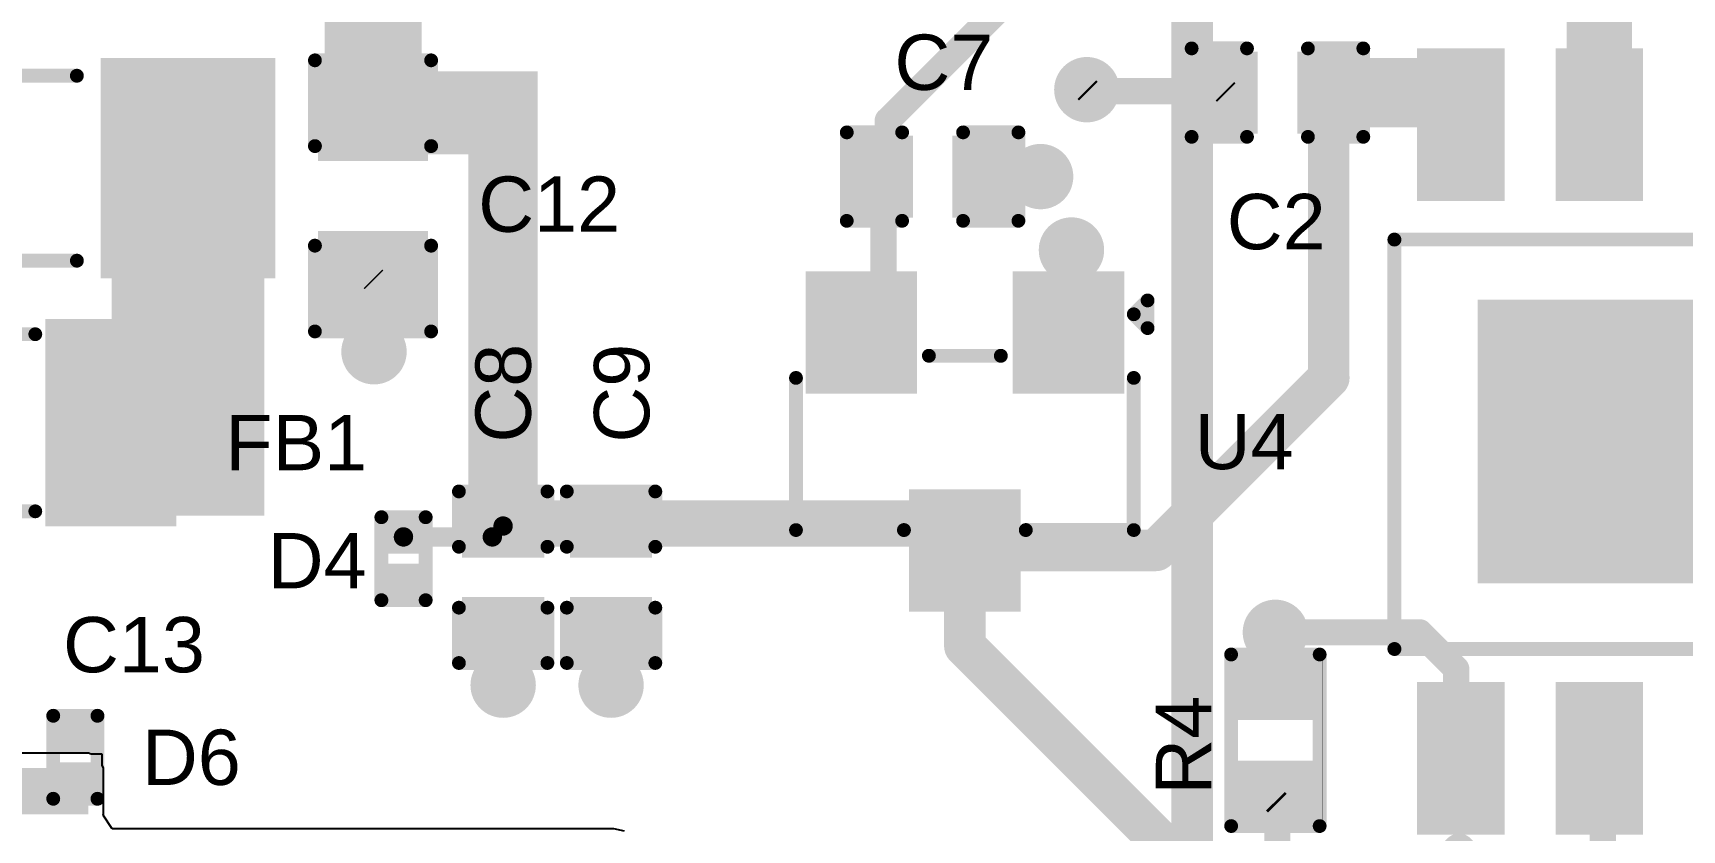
# Model space of a CAD drawing. Header units: inches. Extents: x -3 to 103, y 0 to 40.
# Drawn here: x 14.43 to 29.56, y 20.64 to 27.96 of the extents above; entities that cross this region are included whole.
import ezdxf

# ---------------------------------------------------------------- set-up
doc = ezdxf.new("R2010")
doc.units = ezdxf.units.IN
for name, color, linetype in [('Bottom Layer', 5, 'Continuous'), ('Bottom Solder', 6, 'Continuous'), ('Top Layer', 1, 'Continuous'), ('Top Overlay', 2, 'Continuous'), ('Top Paste', 8, 'Continuous'), ('Top Solder', 216, 'Continuous'), ('Via Holes', 16, 'Continuous')]:
    doc.layers.add(name, color=color, linetype=linetype)
doc.styles.add('Arial', font='', dxfattribs={"height": 0.2})
doc.styles.get('Arial').set_extended_font_data('Arial')

# ---------------------------------------------------------------- blocks, each defined once
blk = doc.blocks.new('SOT_23_21')
at = {"layer": 'Top Layer'}
for points in [[(-0.41, 1.46), (0.41, 1.46), (0.41, 0.54), (-0.41, 0.54)], [(-1.36, -0.54), (-0.54, -0.54), (-0.54, -1.46), (-1.36, -1.46)], [(0.54, -0.54), (1.36, -0.54), (1.36, -1.46), (0.54, -1.46)]]:
    blk.add_hatch(color=1, dxfattribs=at).paths.add_polyline_path(points)
at = {"layer": 'Top Paste'}
for points in [[(-0.41, 1.46), (0.41, 1.46), (0.41, 0.54), (-0.41, 0.54)], [(-1.36, -0.54), (-0.54, -0.54), (-0.54, -1.46), (-1.36, -1.46)], [(0.54, -0.54), (1.36, -0.54), (1.36, -1.46), (0.54, -1.46)]]:
    blk.add_hatch(color=8, dxfattribs=at).paths.add_polyline_path(points)
at = {"layer": 'Top Solder'}
for points in [[(-0.512, 1.562), (0.512, 1.562), (0.512, 0.438), (-0.512, 0.438)], [(-1.462, -0.438), (-0.438, -0.438), (-0.438, -1.562), (-1.462, -1.562)], [(0.438, -0.438), (1.462, -0.438), (1.462, -1.562), (0.438, -1.562)]]:
    blk.add_hatch(color=216, dxfattribs=at).paths.add_polyline_path(points)
at = {"layer": 'Top Overlay', "const_width": 0.127}
for points in [[(-0.559, 0.813), (-1.549, 0.813)], [(-1.549, 0.813), (-1.549, -0.584)], [(1.549, 0.813), (0.559, 0.813)], [(1.549, 0.813), (1.549, -0.584)], [(0.33, -0.787), (-0.33, -0.787)], [(-1.676, -1.041), (-1.676, -1.295)], [(-1.549, -1.168), (-1.676, -1.041)], [(-1.549, -1.168), (-1.676, -1.295)]]:
    blk.add_lwpolyline(points, dxfattribs=at)
at = {"layer": 'Top Overlay', "const_width": 0.0635}
for points in [[(-1.581, 0.813, 1), (-1.518, 0.813, 1)], [(-1.581, 0.813, 1), (-1.518, 0.813, 1)], [(-0.591, 0.813, 1), (-0.527, 0.813, 1)], [(0.527, 0.813, 1), (0.591, 0.813, 1)], [(1.518, 0.813, 1), (1.581, 0.813, 1)], [(1.518, 0.813, 1), (1.581, 0.813, 1)], [(-1.581, -0.584, 1), (-1.518, -0.584, 1)], [(1.518, -0.584, 1), (1.581, -0.584, 1)], [(-0.362, -0.787, 1), (-0.298, -0.787, 1)], [(0.298, -0.787, 1), (0.362, -0.787, 1)], [(-1.708, -1.041, 1), (-1.645, -1.041, 1)], [(-1.708, -1.041, 1), (-1.645, -1.041, 1)], [(-1.581, -1.168, 1), (-1.518, -1.168, 1)], [(-1.581, -1.168, 1), (-1.518, -1.168, 1)], [(-1.708, -1.295, 1), (-1.645, -1.295, 1)], [(-1.708, -1.295, 1), (-1.645, -1.295, 1)]]:
    blk.add_lwpolyline(points, format="xyb", close=True, dxfattribs=at)
blk = doc.blocks.new('ESOP_8_23')
at = {"layer": 'Top Layer'}
for points in [[(-3.509, 2.205), (-2.309, 2.205), (-2.309, 1.605), (-3.509, 1.605)], [(2.309, 2.205), (3.509, 2.205), (3.509, 1.605), (2.309, 1.605)], [(-1.2, 1.65), (1.2, 1.65), (1.2, -1.65), (-1.2, -1.65)], [(-3.509, 0.935), (-2.309, 0.935), (-2.309, 0.335), (-3.509, 0.335)], [(2.309, 0.935), (3.509, 0.935), (3.509, 0.335), (2.309, 0.335)], [(-3.509, -0.335), (-2.309, -0.335), (-2.309, -0.935), (-3.509, -0.935)], [(2.309, -0.335), (3.509, -0.335), (3.509, -0.935), (2.309, -0.935)], [(-3.509, -1.605), (-2.309, -1.605), (-2.309, -2.205), (-3.509, -2.205)], [(2.309, -1.605), (3.509, -1.605), (3.509, -2.205), (2.309, -2.205)]]:
    blk.add_hatch(color=1, dxfattribs=at).paths.add_polyline_path(points)
at = {"layer": 'Top Paste'}
for points in [[(-3.509, 2.205), (-2.309, 2.205), (-2.309, 1.605), (-3.509, 1.605)], [(2.309, 2.205), (3.509, 2.205), (3.509, 1.605), (2.309, 1.605)], [(-1.2, 1.65), (1.2, 1.65), (1.2, -1.65), (-1.2, -1.65)], [(-3.509, 0.935), (-2.309, 0.935), (-2.309, 0.335), (-3.509, 0.335)], [(2.309, 0.935), (3.509, 0.935), (3.509, 0.335), (2.309, 0.335)], [(-3.509, -0.335), (-2.309, -0.335), (-2.309, -0.935), (-3.509, -0.935)], [(2.309, -0.335), (3.509, -0.335), (3.509, -0.935), (2.309, -0.935)], [(-3.509, -1.605), (-2.309, -1.605), (-2.309, -2.205), (-3.509, -2.205)], [(2.309, -1.605), (3.509, -1.605), (3.509, -2.205), (2.309, -2.205)]]:
    blk.add_hatch(color=8, dxfattribs=at).paths.add_polyline_path(points)
at = {"layer": 'Top Solder'}
for points in [[(-3.61, 2.307), (-2.207, 2.307), (-2.207, 1.503), (-3.61, 1.503)], [(2.207, 2.307), (3.61, 2.307), (3.61, 1.503), (2.207, 1.503)], [(-1.302, 1.752), (1.302, 1.752), (1.302, -1.752), (-1.302, -1.752)], [(-3.61, 1.037), (-2.207, 1.037), (-2.207, 0.233), (-3.61, 0.233)], [(2.207, 1.037), (3.61, 1.037), (3.61, 0.233), (2.207, 0.233)], [(-3.61, -0.233), (-2.207, -0.233), (-2.207, -1.037), (-3.61, -1.037)], [(2.207, -0.233), (3.61, -0.233), (3.61, -1.037), (2.207, -1.037)], [(-3.61, -1.503), (-2.207, -1.503), (-2.207, -2.307), (-3.61, -2.307)], [(2.207, -1.503), (3.61, -1.503), (3.61, -2.307), (2.207, -2.307)]]:
    blk.add_hatch(color=216, dxfattribs=at).paths.add_polyline_path(points)
at = {"layer": 'Top Overlay'}
for points, const_width in [([(-1.905, 2.515), (-1.905, -2.515)], 0.127), ([(-1.905, 2.515), (1.854, 2.515)], 0.127), ([(1.854, 2.515), (1.854, -2.515)], 0.127), ([(-3.877, 2.049), (-3.877, 1.795)], 0.3), ([(-3.877, 2.049), (-3.75, 1.922)], 0.3), ([(-3.75, 1.922), (-3.877, 1.795)], 0.3), ([(-1.905, -2.515), (1.854, -2.515)], 0.127)]:
    blk.add_lwpolyline(points, dxfattribs=dict(at, const_width=const_width))
for points, const_width in [([(-1.937, 2.515, 1), (-1.873, 2.515, 1)], 0.0635), ([(-1.937, 2.515, 1), (-1.873, 2.515, 1)], 0.0635), ([(1.822, 2.515, 1), (1.886, 2.515, 1)], 0.0635), ([(1.822, 2.515, 1), (1.886, 2.515, 1)], 0.0635), ([(-3.952, 2.049, 1), (-3.802, 2.049, 1)], 0.15), ([(-3.952, 2.049, 1), (-3.802, 2.049, 1)], 0.15), ([(-3.825, 1.922, 1), (-3.675, 1.922, 1)], 0.15), ([(-3.825, 1.922, 1), (-3.675, 1.922, 1)], 0.15), ([(-3.952, 1.795, 1), (-3.802, 1.795, 1)], 0.15), ([(-3.952, 1.795, 1), (-3.802, 1.795, 1)], 0.15), ([(-1.937, -2.515, 1), (-1.873, -2.515, 1)], 0.0635), ([(-1.937, -2.515, 1), (-1.873, -2.515, 1)], 0.0635), ([(1.822, -2.515, 1), (1.886, -2.515, 1)], 0.0635), ([(1.822, -2.515, 1), (1.886, -2.515, 1)], 0.0635)]:
    blk.add_lwpolyline(points, format="xyb", close=True, dxfattribs=dict(at, const_width=const_width))
blk = doc.blocks.new('R___0402_72')
at = {"layer": 'Top Layer'}
for points in [[(-0.699, -0.318), (-0.699, 0.318), (-0.241, 0.318), (-0.241, -0.318)], [(0.241, -0.318), (0.241, 0.318), (0.699, 0.318), (0.699, -0.318)]]:
    blk.add_hatch(color=1, dxfattribs=at).paths.add_polyline_path(points)
at = {"layer": 'Top Paste'}
for points in [[(-0.699, -0.318), (-0.699, 0.318), (-0.241, 0.318), (-0.241, -0.318)], [(0.241, -0.318), (0.241, 0.318), (0.699, 0.318), (0.699, -0.318)]]:
    blk.add_hatch(color=8, dxfattribs=at).paths.add_polyline_path(points)
at = {"layer": 'Top Solder'}
for points in [[(-0.754, -0.373), (-0.754, 0.373), (-0.186, 0.373), (-0.186, -0.373)], [(0.186, -0.373), (0.186, 0.373), (0.754, 0.373), (0.754, -0.373)]]:
    blk.add_hatch(color=216, dxfattribs=at).paths.add_polyline_path(points)
at = {"layer": 'Top Overlay'}
for points, const_width in [([(-0.787, 0.406), (0.787, 0.406)], 0.127), ([(-0.787, 0.406), (-0.787, -0.406)], 0.127), ([(0.787, 0.406), (0.787, -0.406)], 0.127), ([(-0.787, -0.406), (0.787, -0.406)], 0.127), ([(-0.813, -0.432), (0.813, -0.432)], 0.00323)]:
    blk.add_lwpolyline(points, dxfattribs=dict(at, const_width=const_width))
for points, const_width in [([(-0.819, 0.406, 1), (-0.756, 0.406, 1)], 0.0635), ([(-0.819, 0.406, 1), (-0.756, 0.406, 1)], 0.0635), ([(0.756, 0.406, 1), (0.819, 0.406, 1)], 0.0635), ([(0.756, 0.406, 1), (0.819, 0.406, 1)], 0.0635), ([(-0.819, -0.406, 1), (-0.756, -0.406, 1)], 0.0635), ([(-0.819, -0.406, 1), (-0.756, -0.406, 1)], 0.0635), ([(-0.814, -0.432, 1), (-0.812, -0.432, 1)], 0.00161), ([(0.756, -0.406, 1), (0.819, -0.406, 1)], 0.0635), ([(0.756, -0.406, 1), (0.819, -0.406, 1)], 0.0635), ([(0.812, -0.432, 1), (0.814, -0.432, 1)], 0.00161)]:
    blk.add_lwpolyline(points, format="xyb", close=True, dxfattribs=dict(at, const_width=const_width))
blk = doc.blocks.new('IND_1206_83')
at = {"layer": 'Top Layer'}
for points in [[(-2.06, 0.91), (-0.66, 0.91), (-0.66, -0.91), (-2.06, -0.91)], [(0.66, 0.91), (2.06, 0.91), (2.06, -0.91), (0.66, -0.91)]]:
    blk.add_hatch(color=1, dxfattribs=at).paths.add_polyline_path(points)
at = {"layer": 'Top Paste'}
for points in [[(-2.06, 0.91), (-0.66, 0.91), (-0.66, -0.91), (-2.06, -0.91)], [(0.66, 0.91), (2.06, 0.91), (2.06, -0.91), (0.66, -0.91)]]:
    blk.add_hatch(color=8, dxfattribs=at).paths.add_polyline_path(points)
at = {"layer": 'Top Solder'}
for points in [[(-2.162, 1.012), (-0.558, 1.012), (-0.558, -1.012), (-2.162, -1.012)], [(0.558, 1.012), (2.162, 1.012), (2.162, -1.012), (0.558, -1.012)]]:
    blk.add_hatch(color=216, dxfattribs=at).paths.add_polyline_path(points)
at = {"layer": 'Top Overlay', "const_width": 0.127}
for points in [[(0.34, 0.849), (-0.34, 0.849)], [(0.34, -0.849), (-0.34, -0.849)]]:
    blk.add_lwpolyline(points, dxfattribs=at)
at = {"layer": 'Top Overlay', "const_width": 0.0635}
for points in [[(-0.372, 0.849, 1), (-0.308, 0.849, 1)], [(0.308, 0.849, 1), (0.372, 0.849, 1)], [(-0.372, -0.849, 1), (-0.308, -0.849, 1)], [(0.308, -0.849, 1), (0.372, -0.849, 1)]]:
    blk.add_lwpolyline(points, format="xyb", close=True, dxfattribs=at)
blk = doc.blocks.new('F____0805_84')
at = {"layer": 'Top Layer'}
for points in [[(-0.6, -0.85), (-1.6, -0.85), (-1.6, 0.85), (-0.6, 0.85)], [(1.6, -0.85), (0.6, -0.85), (0.6, 0.85), (1.6, 0.85)]]:
    blk.add_hatch(color=1, dxfattribs=at).paths.add_polyline_path(points)
at = {"layer": 'Top Paste'}
for points in [[(-0.6, -0.85), (-1.6, -0.85), (-1.6, 0.85), (-0.6, 0.85)], [(1.6, -0.85), (0.6, -0.85), (0.6, 0.85), (1.6, 0.85)]]:
    blk.add_hatch(color=8, dxfattribs=at).paths.add_polyline_path(points)
at = {"layer": 'Top Solder'}
for points in [[(-0.498, -0.952), (-1.702, -0.952), (-1.702, 0.952), (-0.498, 0.952)], [(1.702, -0.952), (0.498, -0.952), (0.498, 0.952), (1.702, 0.952)]]:
    blk.add_hatch(color=216, dxfattribs=at).paths.add_polyline_path(points)
at = {"layer": 'Top Overlay', "const_width": 0.127}
for points in [[(-0.406, 0.813), (0.406, 0.813)], [(-0.406, -0.813), (0.406, -0.813)]]:
    blk.add_lwpolyline(points, dxfattribs=at)
at = {"layer": 'Top Overlay', "const_width": 0.0635}
for points in [[(-0.438, 0.813, 1), (-0.375, 0.813, 1)], [(0.375, 0.813, 1), (0.438, 0.813, 1)], [(-0.438, -0.813, 1), (-0.375, -0.813, 1)], [(0.375, -0.813, 1), (0.438, -0.813, 1)]]:
    blk.add_lwpolyline(points, format="xyb", close=True, dxfattribs=at)
blk = doc.blocks.new('DSN0603_2_90')
at = {"layer": 'Top Layer'}
for points in [[(-0.3, 0.12), (-0.1, 0.12), (-0.1, -0.12), (-0.3, -0.12)], [(0.1, 0.12), (0.3, 0.12), (0.3, -0.12), (0.1, -0.12)]]:
    blk.add_hatch(color=1, dxfattribs=at).paths.add_polyline_path(points)
at = {"layer": 'Top Paste'}
for points in [[(-0.3, 0.12), (-0.1, 0.12), (-0.1, -0.12), (-0.3, -0.12)], [(0.1, 0.12), (0.3, 0.12), (0.3, -0.12), (0.1, -0.12)]]:
    blk.add_hatch(color=8, dxfattribs=at).paths.add_polyline_path(points)
at = {"layer": 'Top Solder'}
for points in [[(-0.355, 0.175), (-0.045, 0.175), (-0.045, -0.175), (-0.355, -0.175)], [(0.045, 0.175), (0.355, 0.175), (0.355, -0.175), (0.045, -0.175)]]:
    blk.add_hatch(color=216, dxfattribs=at).paths.add_polyline_path(points)
at = {"layer": 'Top Overlay', "const_width": 0.127}
for points in [[(0.381, 0.203), (-0.381, 0.203)], [(-0.381, -0.203), (-0.381, 0.203)], [(0.381, -0.203), (0.381, 0.203)], [(0.381, -0.203), (-0.381, -0.203)]]:
    blk.add_lwpolyline(points, dxfattribs=at)
at = {"layer": 'Top Overlay', "const_width": 0.0635}
for points in [[(-0.413, 0.203, 1), (-0.349, 0.203, 1)], [(-0.413, 0.203, 1), (-0.349, 0.203, 1)], [(0.349, 0.203, 1), (0.413, 0.203, 1)], [(0.349, 0.203, 1), (0.413, 0.203, 1)], [(-0.413, -0.203, 1), (-0.349, -0.203, 1)], [(-0.413, -0.203, 1), (-0.349, -0.203, 1)], [(0.349, -0.203, 1), (0.413, -0.203, 1)], [(0.349, -0.203, 1), (0.413, -0.203, 1)]]:
    blk.add_lwpolyline(points, format="xyb", close=True, dxfattribs=at)
blk = doc.blocks.new('DSN0603_2_92')
at = {"layer": 'Top Layer'}
for points in [[(-0.3, 0.12), (-0.1, 0.12), (-0.1, -0.12), (-0.3, -0.12)], [(0.1, 0.12), (0.3, 0.12), (0.3, -0.12), (0.1, -0.12)]]:
    blk.add_hatch(color=1, dxfattribs=at).paths.add_polyline_path(points)
at = {"layer": 'Top Paste'}
for points in [[(-0.3, 0.12), (-0.1, 0.12), (-0.1, -0.12), (-0.3, -0.12)], [(0.1, 0.12), (0.3, 0.12), (0.3, -0.12), (0.1, -0.12)]]:
    blk.add_hatch(color=8, dxfattribs=at).paths.add_polyline_path(points)
at = {"layer": 'Top Solder'}
for points in [[(-0.355, 0.175), (-0.045, 0.175), (-0.045, -0.175), (-0.355, -0.175)], [(0.045, 0.175), (0.355, 0.175), (0.355, -0.175), (0.045, -0.175)]]:
    blk.add_hatch(color=216, dxfattribs=at).paths.add_polyline_path(points)
at = {"layer": 'Top Overlay', "const_width": 0.127}
for points in [[(-0.381, 0.203), (-0.381, -0.203)], [(-0.381, 0.203), (0.381, 0.203)], [(0.381, 0.203), (0.381, -0.203)], [(-0.381, -0.203), (0.381, -0.203)]]:
    blk.add_lwpolyline(points, dxfattribs=at)
at = {"layer": 'Top Overlay', "const_width": 0.0635}
for points in [[(-0.413, 0.203, 1), (-0.349, 0.203, 1)], [(-0.413, 0.203, 1), (-0.349, 0.203, 1)], [(0.349, 0.203, 1), (0.413, 0.203, 1)], [(0.349, 0.203, 1), (0.413, 0.203, 1)], [(-0.413, -0.203, 1), (-0.349, -0.203, 1)], [(-0.413, -0.203, 1), (-0.349, -0.203, 1)], [(0.349, -0.203, 1), (0.413, -0.203, 1)], [(0.349, -0.203, 1), (0.413, -0.203, 1)]]:
    blk.add_lwpolyline(points, format="xyb", close=True, dxfattribs=at)
blk = doc.blocks.new('C___0603_123')
at = {"layer": 'Top Layer'}
for points in [[(-0.381, 0.445), (-0.381, -0.445), (-1.143, -0.445), (-1.143, 0.445)], [(1.143, 0.445), (1.143, -0.445), (0.381, -0.445), (0.381, 0.445)]]:
    blk.add_hatch(color=1, dxfattribs=at).paths.add_polyline_path(points)
at = {"layer": 'Top Paste'}
for points in [[(-0.381, 0.445), (-0.381, -0.445), (-1.143, -0.445), (-1.143, 0.445)], [(1.143, 0.445), (1.143, -0.445), (0.381, -0.445), (0.381, 0.445)]]:
    blk.add_hatch(color=8, dxfattribs=at).paths.add_polyline_path(points)
at = {"layer": 'Top Solder'}
for points in [[(-0.321, 0.504), (-0.321, -0.504), (-1.203, -0.504), (-1.203, 0.504)], [(1.203, 0.504), (1.203, -0.504), (0.321, -0.504), (0.321, 0.504)]]:
    blk.add_hatch(color=216, dxfattribs=at).paths.add_polyline_path(points)
at = {"layer": 'Top Overlay', "const_width": 0.127}
for points in [[(-1.245, 0.533), (-1.245, -0.533)], [(-1.245, 0.533), (-0.457, 0.533)], [(0.457, 0.533), (1.245, 0.533)], [(1.245, 0.533), (1.245, -0.533)], [(-1.245, -0.533), (-0.457, -0.533)], [(0.457, -0.533), (1.245, -0.533)]]:
    blk.add_lwpolyline(points, dxfattribs=at)
at = {"layer": 'Top Overlay', "const_width": 0.0635}
for points in [[(-1.276, 0.533, 1), (-1.213, 0.533, 1)], [(-1.276, 0.533, 1), (-1.213, 0.533, 1)], [(-0.489, 0.533, 1), (-0.425, 0.533, 1)], [(0.425, 0.533, 1), (0.489, 0.533, 1)], [(1.213, 0.533, 1), (1.276, 0.533, 1)], [(1.213, 0.533, 1), (1.276, 0.533, 1)], [(-1.276, -0.533, 1), (-1.213, -0.533, 1)], [(-1.276, -0.533, 1), (-1.213, -0.533, 1)], [(-0.489, -0.533, 1), (-0.425, -0.533, 1)], [(0.425, -0.533, 1), (0.489, -0.533, 1)], [(1.213, -0.533, 1), (1.276, -0.533, 1)], [(1.213, -0.533, 1), (1.276, -0.533, 1)]]:
    blk.add_lwpolyline(points, format="xyb", close=True, dxfattribs=at)
blk = doc.blocks.new('____0402_126')
at = {"layer": 'Top Layer'}
for points in [[(-0.699, -0.318), (-0.699, 0.317), (-0.241, 0.317), (-0.241, -0.318)], [(0.241, -0.318), (0.241, 0.317), (0.699, 0.317), (0.699, -0.318)]]:
    blk.add_hatch(color=1, dxfattribs=at).paths.add_polyline_path(points)
at = {"layer": 'Top Paste'}
for points in [[(-0.699, -0.318), (-0.699, 0.317), (-0.241, 0.317), (-0.241, -0.318)], [(0.241, -0.318), (0.241, 0.317), (0.699, 0.317), (0.699, -0.318)]]:
    blk.add_hatch(color=8, dxfattribs=at).paths.add_polyline_path(points)
at = {"layer": 'Top Solder'}
for points in [[(-0.758, -0.377), (-0.758, 0.377), (-0.181, 0.377), (-0.181, -0.377)], [(0.181, -0.377), (0.181, 0.377), (0.758, 0.377), (0.758, -0.377)]]:
    blk.add_hatch(color=216, dxfattribs=at).paths.add_polyline_path(points)
at = {"layer": 'Top Overlay', "const_width": 0.127}
for points in [[(-0.279, 0.406), (-0.787, 0.406)], [(-0.787, -0.406), (-0.787, 0.406)], [(0.787, 0.406), (0.279, 0.406)], [(0.787, -0.406), (0.787, 0.406)], [(-0.279, -0.406), (-0.787, -0.406)], [(0.787, -0.406), (0.279, -0.406)]]:
    blk.add_lwpolyline(points, dxfattribs=at)
at = {"layer": 'Top Overlay', "const_width": 0.0635}
for points in [[(-0.819, 0.406, 1), (-0.756, 0.406, 1)], [(-0.819, 0.406, 1), (-0.756, 0.406, 1)], [(-0.311, 0.406, 1), (-0.248, 0.406, 1)], [(0.248, 0.406, 1), (0.311, 0.406, 1)], [(0.756, 0.406, 1), (0.819, 0.406, 1)], [(0.756, 0.406, 1), (0.819, 0.406, 1)], [(-0.819, -0.406, 1), (-0.756, -0.406, 1)], [(-0.819, -0.406, 1), (-0.756, -0.406, 1)], [(-0.311, -0.406, 1), (-0.248, -0.406, 1)], [(0.248, -0.406, 1), (0.311, -0.406, 1)], [(0.756, -0.406, 1), (0.819, -0.406, 1)], [(0.756, -0.406, 1), (0.819, -0.406, 1)]]:
    blk.add_lwpolyline(points, format="xyb", close=True, dxfattribs=at)
blk = doc.blocks.new('C___0402_127')
at = {"layer": 'Top Layer'}
for points in [[(-0.699, -0.318), (-0.699, 0.317), (-0.241, 0.317), (-0.241, -0.318)], [(0.241, -0.318), (0.241, 0.317), (0.699, 0.317), (0.699, -0.318)]]:
    blk.add_hatch(color=1, dxfattribs=at).paths.add_polyline_path(points)
at = {"layer": 'Top Paste'}
for points in [[(-0.699, -0.318), (-0.699, 0.317), (-0.241, 0.317), (-0.241, -0.318)], [(0.241, -0.318), (0.241, 0.317), (0.699, 0.317), (0.699, -0.318)]]:
    blk.add_hatch(color=8, dxfattribs=at).paths.add_polyline_path(points)
at = {"layer": 'Top Solder'}
for points in [[(-0.758, -0.377), (-0.758, 0.377), (-0.181, 0.377), (-0.181, -0.377)], [(0.181, -0.377), (0.181, 0.377), (0.758, 0.377), (0.758, -0.377)]]:
    blk.add_hatch(color=216, dxfattribs=at).paths.add_polyline_path(points)
at = {"layer": 'Top Overlay', "const_width": 0.127}
for points in [[(-0.787, -0.406), (-0.787, 0.406)], [(-0.279, 0.406), (-0.787, 0.406)], [(0.787, 0.406), (0.279, 0.406)], [(0.787, -0.406), (0.787, 0.406)], [(-0.279, -0.406), (-0.787, -0.406)], [(0.787, -0.406), (0.279, -0.406)]]:
    blk.add_lwpolyline(points, dxfattribs=at)
at = {"layer": 'Top Overlay', "const_width": 0.0635}
for points in [[(-0.819, 0.406, 1), (-0.756, 0.406, 1)], [(-0.819, 0.406, 1), (-0.756, 0.406, 1)], [(-0.311, 0.406, 1), (-0.248, 0.406, 1)], [(0.248, 0.406, 1), (0.311, 0.406, 1)], [(0.756, 0.406, 1), (0.819, 0.406, 1)], [(0.756, 0.406, 1), (0.819, 0.406, 1)], [(-0.819, -0.406, 1), (-0.756, -0.406, 1)], [(-0.819, -0.406, 1), (-0.756, -0.406, 1)], [(-0.311, -0.406, 1), (-0.248, -0.406, 1)], [(0.248, -0.406, 1), (0.311, -0.406, 1)], [(0.756, -0.406, 1), (0.819, -0.406, 1)], [(0.756, -0.406, 1), (0.819, -0.406, 1)]]:
    blk.add_lwpolyline(points, format="xyb", close=True, dxfattribs=at)
blk = doc.blocks.new('C___0402_128')
at = {"layer": 'Top Layer'}
for points in [[(-0.699, -0.318), (-0.699, 0.318), (-0.241, 0.318), (-0.241, -0.318)], [(0.241, -0.318), (0.241, 0.318), (0.699, 0.318), (0.699, -0.318)]]:
    blk.add_hatch(color=1, dxfattribs=at).paths.add_polyline_path(points)
at = {"layer": 'Top Paste'}
for points in [[(-0.699, -0.318), (-0.699, 0.318), (-0.241, 0.318), (-0.241, -0.318)], [(0.241, -0.318), (0.241, 0.318), (0.699, 0.318), (0.699, -0.318)]]:
    blk.add_hatch(color=8, dxfattribs=at).paths.add_polyline_path(points)
at = {"layer": 'Top Solder'}
for points in [[(-0.758, -0.377), (-0.758, 0.377), (-0.181, 0.377), (-0.181, -0.377)], [(0.181, -0.377), (0.181, 0.377), (0.758, 0.377), (0.758, -0.377)]]:
    blk.add_hatch(color=216, dxfattribs=at).paths.add_polyline_path(points)
at = {"layer": 'Top Overlay', "const_width": 0.127}
for points in [[(-0.787, 0.406), (-0.787, -0.406)], [(-0.279, 0.406), (-0.787, 0.406)], [(0.787, 0.406), (0.279, 0.406)], [(0.787, 0.406), (0.787, -0.406)], [(-0.279, -0.406), (-0.787, -0.406)], [(0.787, -0.406), (0.279, -0.406)]]:
    blk.add_lwpolyline(points, dxfattribs=at)
at = {"layer": 'Top Overlay', "const_width": 0.0635}
for points in [[(-0.819, 0.406, 1), (-0.756, 0.406, 1)], [(-0.819, 0.406, 1), (-0.756, 0.406, 1)], [(-0.311, 0.406, 1), (-0.248, 0.406, 1)], [(0.248, 0.406, 1), (0.311, 0.406, 1)], [(0.756, 0.406, 1), (0.819, 0.406, 1)], [(0.756, 0.406, 1), (0.819, 0.406, 1)], [(-0.819, -0.406, 1), (-0.756, -0.406, 1)], [(-0.819, -0.406, 1), (-0.756, -0.406, 1)], [(-0.311, -0.406, 1), (-0.248, -0.406, 1)], [(0.248, -0.406, 1), (0.311, -0.406, 1)], [(0.756, -0.406, 1), (0.819, -0.406, 1)], [(0.756, -0.406, 1), (0.819, -0.406, 1)]]:
    blk.add_lwpolyline(points, format="xyb", close=True, dxfattribs=at)
blk = doc.blocks.new('____0402_133')
at = {"layer": 'Top Layer'}
for points in [[(-0.699, -0.318), (-0.699, 0.318), (-0.241, 0.318), (-0.241, -0.318)], [(0.241, -0.318), (0.241, 0.318), (0.699, 0.318), (0.699, -0.318)]]:
    blk.add_hatch(color=1, dxfattribs=at).paths.add_polyline_path(points)
at = {"layer": 'Top Paste'}
for points in [[(-0.699, -0.318), (-0.699, 0.318), (-0.241, 0.318), (-0.241, -0.318)], [(0.241, -0.318), (0.241, 0.318), (0.699, 0.318), (0.699, -0.318)]]:
    blk.add_hatch(color=8, dxfattribs=at).paths.add_polyline_path(points)
at = {"layer": 'Top Solder'}
for points in [[(-0.758, -0.377), (-0.758, 0.377), (-0.181, 0.377), (-0.181, -0.377)], [(0.181, -0.377), (0.181, 0.377), (0.758, 0.377), (0.758, -0.377)]]:
    blk.add_hatch(color=216, dxfattribs=at).paths.add_polyline_path(points)
at = {"layer": 'Top Overlay', "const_width": 0.127}
for points in [[(-0.787, 0.406), (-0.787, -0.406)], [(-0.279, 0.406), (-0.787, 0.406)], [(0.787, 0.406), (0.279, 0.406)], [(0.787, 0.406), (0.787, -0.406)], [(-0.279, -0.406), (-0.787, -0.406)], [(0.787, -0.406), (0.279, -0.406)]]:
    blk.add_lwpolyline(points, dxfattribs=at)
at = {"layer": 'Top Overlay', "const_width": 0.0635}
for points in [[(-0.819, 0.406, 1), (-0.756, 0.406, 1)], [(-0.819, 0.406, 1), (-0.756, 0.406, 1)], [(-0.311, 0.406, 1), (-0.248, 0.406, 1)], [(0.248, 0.406, 1), (0.311, 0.406, 1)], [(0.756, 0.406, 1), (0.819, 0.406, 1)], [(0.756, 0.406, 1), (0.819, 0.406, 1)], [(-0.819, -0.406, 1), (-0.756, -0.406, 1)], [(-0.819, -0.406, 1), (-0.756, -0.406, 1)], [(-0.311, -0.406, 1), (-0.248, -0.406, 1)], [(0.248, -0.406, 1), (0.311, -0.406, 1)], [(0.756, -0.406, 1), (0.819, -0.406, 1)], [(0.756, -0.406, 1), (0.819, -0.406, 1)]]:
    blk.add_lwpolyline(points, format="xyb", close=True, dxfattribs=at)

msp = doc.modelspace()

# ---------------------------------------------------------------- hatches: boundary and pattern name
at = {"layer": 'Bottom Layer'}
h = msp.add_hatch(color=5, dxfattribs=at)
edge = h.paths.add_edge_path()
edge.add_arc((24.1, 27.442), 0.3, 0, 360)
h = msp.add_hatch(color=5, dxfattribs=at)
edge = h.paths.add_edge_path()
edge.add_arc((23.676, 26.644), 0.3, 0, 360)
h = msp.add_hatch(color=5, dxfattribs=at)
edge = h.paths.add_edge_path()
edge.add_arc((23.959, 25.97), 0.3, 0, 360)
h = msp.add_hatch(color=5, dxfattribs=at)
edge = h.paths.add_edge_path()
edge.add_arc((17.56, 25.036), 0.3, 0, 360)
h = msp.add_hatch(color=5, dxfattribs=at)
edge = h.paths.add_edge_path()
edge.add_arc((28.485, 24.752), 0.3, 0, 360)
h = msp.add_hatch(color=5, dxfattribs=at)
edge = h.paths.add_edge_path()
edge.add_arc((28.485, 23.692), 0.3, 0, 360)
h = msp.add_hatch(color=5, dxfattribs=at)
edge = h.paths.add_edge_path()
edge.add_arc((25.83, 22.46), 0.3, 0, 360)
h = msp.add_hatch(color=5, dxfattribs=at)
edge = h.paths.add_edge_path()
edge.add_arc((18.745, 21.975), 0.3, 0, 360)
h = msp.add_hatch(color=5, dxfattribs=at)
edge = h.paths.add_edge_path()
edge.add_arc((19.735, 21.975), 0.3, 0, 360)
at = {"layer": 'Bottom Solder'}
h = msp.add_hatch(color=6, dxfattribs=at)
edge = h.paths.add_edge_path()
edge.add_arc((24.1, 27.442), 0.3, 0, 360)
h = msp.add_hatch(color=6, dxfattribs=at)
edge = h.paths.add_edge_path()
edge.add_arc((23.676, 26.644), 0.3, 0, 360)
h = msp.add_hatch(color=6, dxfattribs=at)
edge = h.paths.add_edge_path()
edge.add_arc((23.959, 25.97), 0.3, 0, 360)
h = msp.add_hatch(color=6, dxfattribs=at)
edge = h.paths.add_edge_path()
edge.add_arc((17.56, 25.036), 0.3, 0, 360)
h = msp.add_hatch(color=6, dxfattribs=at)
edge = h.paths.add_edge_path()
edge.add_arc((28.485, 24.752), 0.3, 0, 360)
h = msp.add_hatch(color=6, dxfattribs=at)
edge = h.paths.add_edge_path()
edge.add_arc((28.485, 23.692), 0.3, 0, 360)
h = msp.add_hatch(color=6, dxfattribs=at)
edge = h.paths.add_edge_path()
edge.add_arc((25.83, 22.46), 0.3, 0, 360)
h = msp.add_hatch(color=6, dxfattribs=at)
edge = h.paths.add_edge_path()
edge.add_arc((18.745, 21.975), 0.3, 0, 360)
h = msp.add_hatch(color=6, dxfattribs=at)
edge = h.paths.add_edge_path()
edge.add_arc((19.735, 21.975), 0.3, 0, 360)
at = {"layer": 'Top Layer'}
for points in [[(17.107, 26.848), (17.996, 26.848), (17.996, 29.134), (17.107, 29.134)], [(28.502, 26.521), (29.102, 26.521), (29.102, 28.905), (28.502, 28.905)], [(26.091, 27.097), (27.832, 27.097), (27.832, 27.732), (26.091, 27.732)], [(27.232, 26.521), (27.832, 26.521), (27.832, 27.732), (27.232, 27.732)], [(15.154, 23.53), (16.554, 23.53), (16.554, 27.631), (15.154, 27.631)], [(17.107, 26.848), (19.062, 26.848), (19.062, 27.61), (17.107, 27.61)], [(18.427, 23.207), (19.062, 23.207), (19.062, 27.61), (18.427, 27.61)], [(18.427, 23.284), (23.391, 23.284), (23.391, 23.672), (18.427, 23.672)], [(13.551, 20.79), (14.94, 20.79), (14.94, 21.213), (13.551, 21.213)]]:
    msp.add_hatch(color=1, dxfattribs=at).paths.add_polyline_path(points)
h = msp.add_hatch(color=1, dxfattribs=at)
edge = h.paths.add_edge_path()
edge.add_arc((24.1, 27.442), 0.3, 0, 360)
h = msp.add_hatch(color=1, dxfattribs=at)
edge = h.paths.add_edge_path()
edge.add_arc((23.676, 26.644), 0.3, 0, 360)
h = msp.add_hatch(color=1, dxfattribs=at)
edge = h.paths.add_edge_path()
edge.add_arc((23.959, 25.97), 0.3, 0, 360)
h = msp.add_hatch(color=1, dxfattribs=at)
edge = h.paths.add_edge_path()
edge.add_arc((17.56, 25.036), 0.3, 0, 360)
h = msp.add_hatch(color=1, dxfattribs=at)
edge = h.paths.add_edge_path()
edge.add_arc((28.485, 24.752), 0.3, 0, 360)
h = msp.add_hatch(color=1, dxfattribs=at)
edge = h.paths.add_edge_path()
edge.add_arc((28.485, 23.692), 0.3, 0, 360)
h = msp.add_hatch(color=1, dxfattribs=at)
edge = h.paths.add_edge_path()
edge.add_arc((25.83, 22.46), 0.3, 0, 360)
h = msp.add_hatch(color=1, dxfattribs=at)
edge = h.paths.add_edge_path()
edge.add_arc((18.745, 21.975), 0.3, 0, 360)
h = msp.add_hatch(color=1, dxfattribs=at)
edge = h.paths.add_edge_path()
edge.add_arc((19.735, 21.975), 0.3, 0, 360)
at = {"layer": 'Via Holes'}
h = msp.add_hatch(color=7, dxfattribs=at)
edge = h.paths.add_edge_path()
edge.add_arc((24.1, 27.442), 0.15, 0, 360)
h = msp.add_hatch(color=7, dxfattribs=at)
edge = h.paths.add_edge_path()
edge.add_arc((23.676, 26.644), 0.15, 0, 360)
h = msp.add_hatch(color=7, dxfattribs=at)
edge = h.paths.add_edge_path()
edge.add_arc((23.959, 25.97), 0.15, 0, 360)
h = msp.add_hatch(color=7, dxfattribs=at)
edge = h.paths.add_edge_path()
edge.add_arc((17.56, 25.036), 0.15, 0, 360)
h = msp.add_hatch(color=7, dxfattribs=at)
edge = h.paths.add_edge_path()
edge.add_arc((28.485, 24.752), 0.15, 0, 360)
h = msp.add_hatch(color=7, dxfattribs=at)
edge = h.paths.add_edge_path()
edge.add_arc((28.485, 23.692), 0.15, 0, 360)
h = msp.add_hatch(color=7, dxfattribs=at)
edge = h.paths.add_edge_path()
edge.add_arc((25.83, 22.46), 0.15, 0, 360)
h = msp.add_hatch(color=7, dxfattribs=at)
edge = h.paths.add_edge_path()
edge.add_arc((18.745, 21.975), 0.15, 0, 360)
h = msp.add_hatch(color=7, dxfattribs=at)
edge = h.paths.add_edge_path()
edge.add_arc((19.735, 21.975), 0.15, 0, 360)

# ---------------------------------------------------------------- linework, layer by layer
at = {"layer": 'Bottom Layer', "const_width": 0.381}
msp.add_lwpolyline([(25.066, 14.92), (25.066, 28.18)], dxfattribs=at)
at = {"layer": 'Top Layer'}
for p, q in [((14.94, 21.351), (14.313, 21.351)), ((14.965, 21.34), (14.94, 21.351)), ((15.067, 21.34), (14.965, 21.34)), ((15.067, 21.239), (15.067, 21.34)), ((15.077, 21.213), (15.067, 21.239)), ((15.077, 20.79), (15.077, 21.213)), ((15.074, 20.782), (15.077, 20.79)), ((15.159, 20.655), (15.074, 20.782)), ((19.761, 20.655), (15.159, 20.655)), ((19.858, 20.636), (19.761, 20.655))]:
    msp.add_line(p, q, dxfattribs=at)
for points, const_width in [([(22.275, 27.16), (23.743, 28.628)], 0.241), ([(24.1, 27.442), (24.114, 27.428)], 0.241), ([(24.114, 27.428), (25.366, 27.428)], 0.241), ([(25.366, 27.428), (25.379, 27.415)], 0.241), ([(26.319, 24.797), (26.319, 27.415)], 0.381), ([(22.275, 26.703), (22.275, 27.16)], 0.241), ([(15.854, 25.092), (15.854, 26.721)], 0.241), ([(22.215, 26.644), (22.275, 26.703)], 0.241), ([(22.215, 26.644), (22.235, 26.625)], 0.241), ([(22.235, 25.416), (22.235, 26.625)], 0.241), ([(23.155, 26.644), (23.676, 26.644)], 0.241), ([(23.959, 25.24), (23.959, 25.97)], 0.241), ([(17.551, 25.705), (17.56, 25.696)], 0.241), ([(17.56, 25.036), (17.56, 25.696)], 0.241), ([(22.031, 25.212), (22.235, 25.416)], 0.241), ([(23.931, 25.212), (23.959, 25.24)], 0.241), ([(15.146, 24.384), (15.854, 25.092)], 0.241), ([(24.735, 23.212), (26.319, 24.797)], 0.381), ([(18.745, 23.436), (19.735, 23.436)], 0.381), ([(19.735, 23.436), (22.762, 23.436)], 0.381), ([(22.762, 23.436), (22.981, 23.216)], 0.381), ([(18.645, 23.336), (18.745, 23.436)], 0.178), ([(17.831, 23.336), (18.645, 23.336)], 0.178), ([(22.981, 23.212), (22.981, 23.216)], 0.381), ([(22.981, 22.334), (22.981, 23.212)], 0.381), ([(22.981, 23.212), (24.735, 23.212)], 0.381), ([(18.745, 21.975), (18.745, 22.496)], 0.241), ([(19.735, 21.975), (19.735, 22.496)], 0.241), ([(25.83, 22.46), (27.154, 22.46)], 0.241), ([(25.83, 21.939), (25.83, 22.46)], 0.241), ([(27.154, 22.46), (27.489, 22.124)], 0.241), ([(22.981, 22.334), (25.59, 19.725)], 0.381), ([(27.489, 21.347), (27.489, 22.124)], 0.241), ([(27.489, 21.347), (27.532, 21.304)], 0.241), ([(28.802, 21.304), (28.835, 21.271)], 0.241), ([(28.835, 20.483), (28.835, 21.271)], 0.241), ([(25.83, 20.909), (25.83, 20.999)], 0.241), ([(25.83, 20.909), (25.848, 20.891)], 0.241), ([(25.848, 20.524), (25.848, 20.891)], 0.241)]:
    msp.add_lwpolyline(points, dxfattribs=dict(at, const_width=const_width))
for points, const_width in [([(24.04, 27.442, 1), (24.16, 27.442, 1)], 0.121), ([(24.053, 27.428, 1), (24.174, 27.428, 1)], 0.121), ([(24.053, 27.428, 1), (24.174, 27.428, 1)], 0.121), ([(25.306, 27.428, 1), (25.426, 27.428, 1)], 0.121), ([(25.306, 27.428, 1), (25.426, 27.428, 1)], 0.121), ([(26.224, 27.415, 1), (26.415, 27.415, 1)], 0.191), ([(25.319, 27.415, 1), (25.44, 27.415, 1)], 0.121), ([(22.214, 27.16, 1), (22.335, 27.16, 1)], 0.121), ([(22.214, 27.16, 1), (22.335, 27.16, 1)], 0.121), ([(15.793, 26.721, 1), (15.914, 26.721, 1)], 0.121), ([(22.214, 26.703, 1), (22.335, 26.703, 1)], 0.121), ([(22.214, 26.703, 1), (22.335, 26.703, 1)], 0.121), ([(22.155, 26.644, 1), (22.276, 26.644, 1)], 0.121), ([(22.155, 26.644, 1), (22.276, 26.644, 1)], 0.121), ([(22.174, 26.625, 1), (22.295, 26.625, 1)], 0.121), ([(22.174, 26.625, 1), (22.295, 26.625, 1)], 0.121), ([(23.095, 26.644, 1), (23.216, 26.644, 1)], 0.121), ([(23.615, 26.644, 1), (23.736, 26.644, 1)], 0.121), ([(23.899, 25.97, 1), (24.02, 25.97, 1)], 0.121), ([(17.491, 25.705, 1), (17.612, 25.705, 1)], 0.121), ([(17.5, 25.696, 1), (17.62, 25.696, 1)], 0.121), ([(17.5, 25.696, 1), (17.62, 25.696, 1)], 0.121), ([(22.174, 25.416, 1), (22.295, 25.416, 1)], 0.121), ([(22.174, 25.416, 1), (22.295, 25.416, 1)], 0.121), ([(21.971, 25.212, 1), (22.092, 25.212, 1)], 0.121), ([(23.871, 25.212, 1), (23.992, 25.212, 1)], 0.121), ([(23.899, 25.24, 1), (24.02, 25.24, 1)], 0.121), ([(23.899, 25.24, 1), (24.02, 25.24, 1)], 0.121), ([(15.793, 25.092, 1), (15.914, 25.092, 1)], 0.121), ([(15.793, 25.092, 1), (15.914, 25.092, 1)], 0.121), ([(17.5, 25.036, 1), (17.62, 25.036, 1)], 0.121), ([(26.224, 24.797, 1), (26.415, 24.797, 1)], 0.191), ([(26.224, 24.797, 1), (26.415, 24.797, 1)], 0.191), ([(15.086, 24.384, 1), (15.207, 24.384, 1)], 0.121), ([(18.649, 23.436, 1), (18.84, 23.436, 1)], 0.191), ([(19.64, 23.436, 1), (19.831, 23.436, 1)], 0.191), ([(19.64, 23.436, 1), (19.831, 23.436, 1)], 0.191), ([(22.667, 23.436, 1), (22.857, 23.436, 1)], 0.191), ([(22.667, 23.436, 1), (22.857, 23.436, 1)], 0.191), ([(18.7, 23.436, 1), (18.789, 23.436, 1)], 0.0889), ([(17.786, 23.336, 1), (17.875, 23.336, 1)], 0.0889), ([(18.601, 23.336, 1), (18.69, 23.336, 1)], 0.0889), ([(18.601, 23.336, 1), (18.69, 23.336, 1)], 0.0889), ([(22.886, 23.216, 1), (23.077, 23.216, 1)], 0.191), ([(22.886, 23.216, 1), (23.077, 23.216, 1)], 0.191), ([(22.886, 23.212, 1), (23.077, 23.212, 1)], 0.191), ([(22.886, 23.212, 1), (23.077, 23.212, 1)], 0.191), ([(22.886, 23.212, 1), (23.077, 23.212, 1)], 0.191), ([(24.64, 23.212, 1), (24.83, 23.212, 1)], 0.191), ([(24.64, 23.212, 1), (24.83, 23.212, 1)], 0.191), ([(18.684, 22.496, 1), (18.805, 22.496, 1)], 0.121), ([(19.675, 22.496, 1), (19.796, 22.496, 1)], 0.121), ([(25.77, 22.46, 1), (25.891, 22.46, 1)], 0.121), ([(25.77, 22.46, 1), (25.891, 22.46, 1)], 0.121), ([(27.094, 22.46, 1), (27.214, 22.46, 1)], 0.121), ([(27.094, 22.46, 1), (27.214, 22.46, 1)], 0.121), ([(22.886, 22.334, 1), (23.077, 22.334, 1)], 0.191), ([(22.886, 22.334, 1), (23.077, 22.334, 1)], 0.191), ([(27.429, 22.124, 1), (27.549, 22.124, 1)], 0.121), ([(27.429, 22.124, 1), (27.549, 22.124, 1)], 0.121), ([(18.684, 21.975, 1), (18.805, 21.975, 1)], 0.121), ([(19.675, 21.975, 1), (19.796, 21.975, 1)], 0.121), ([(25.77, 21.939, 1), (25.891, 21.939, 1)], 0.121), ([(27.429, 21.347, 1), (27.549, 21.347, 1)], 0.121), ([(27.429, 21.347, 1), (27.549, 21.347, 1)], 0.121), ([(27.472, 21.304, 1), (27.592, 21.304, 1)], 0.121), ([(28.742, 21.304, 1), (28.862, 21.304, 1)], 0.121), ([(28.774, 21.271, 1), (28.895, 21.271, 1)], 0.121), ([(28.774, 21.271, 1), (28.895, 21.271, 1)], 0.121), ([(25.77, 20.999, 1), (25.891, 20.999, 1)], 0.121), ([(25.77, 20.909, 1), (25.891, 20.909, 1)], 0.121), ([(25.77, 20.909, 1), (25.891, 20.909, 1)], 0.121), ([(25.787, 20.891, 1), (25.908, 20.891, 1)], 0.121), ([(25.787, 20.891, 1), (25.908, 20.891, 1)], 0.121)]:
    msp.add_lwpolyline(points, format="xyb", close=True, dxfattribs=dict(at, const_width=const_width))

# ---------------------------------------------------------------- block references
for name, p, rotation in [('____0402_133', (25.849, 27.415), 180), ('IND_1206_83', (14.494, 26.721), 180), ('C___0603_123', (17.551, 26.467), 90), ('ESOP_8_23', (29.437, 24.212), 90), ('C___0402_128', (22.685, 26.644), 180), ('SOT_23_21', (22.981, 24.212), 180), ('C___0402_127', (18.745, 22.966), 270), ('____0402_126', (19.735, 22.966), 270), ('DSN0603_2_92', (17.831, 23.136), 90), ('R___0402_72', (25.83, 21.469), 90), ('DSN0603_2_90', (14.82, 21.313), 270)]:
    msp.add_blockref(name, p, dxfattribs=dict(rotation=rotation))
msp.add_blockref('F____0805_84', (14.046, 24.384))

# ---------------------------------------------------------------- texts
at = {"layer": 'Top Overlay', "style": 'Arial'}
for s, p in [('C7', (22.335, 27.44)), ('C12', (18.516, 26.137)), ('C2', (25.384, 25.977)), ('FB1', (16.196, 23.948)), ('U4', (25.09, 23.958)), ('D4', (16.585, 22.864)), ('C13', (14.707, 22.093)), ('D6', (15.431, 21.059))]:
    msp.add_text(s, height=0.508, dxfattribs=at).set_placement(p)
for s, p in [('C8', (18.999, 24.202)), ('C9', (20.086, 24.202)), ('R4', (25.241, 20.97))]:
    msp.add_text(s, height=0.508, rotation=90, dxfattribs=at).set_placement(p)

doc.saveas('drawing.dxf')
